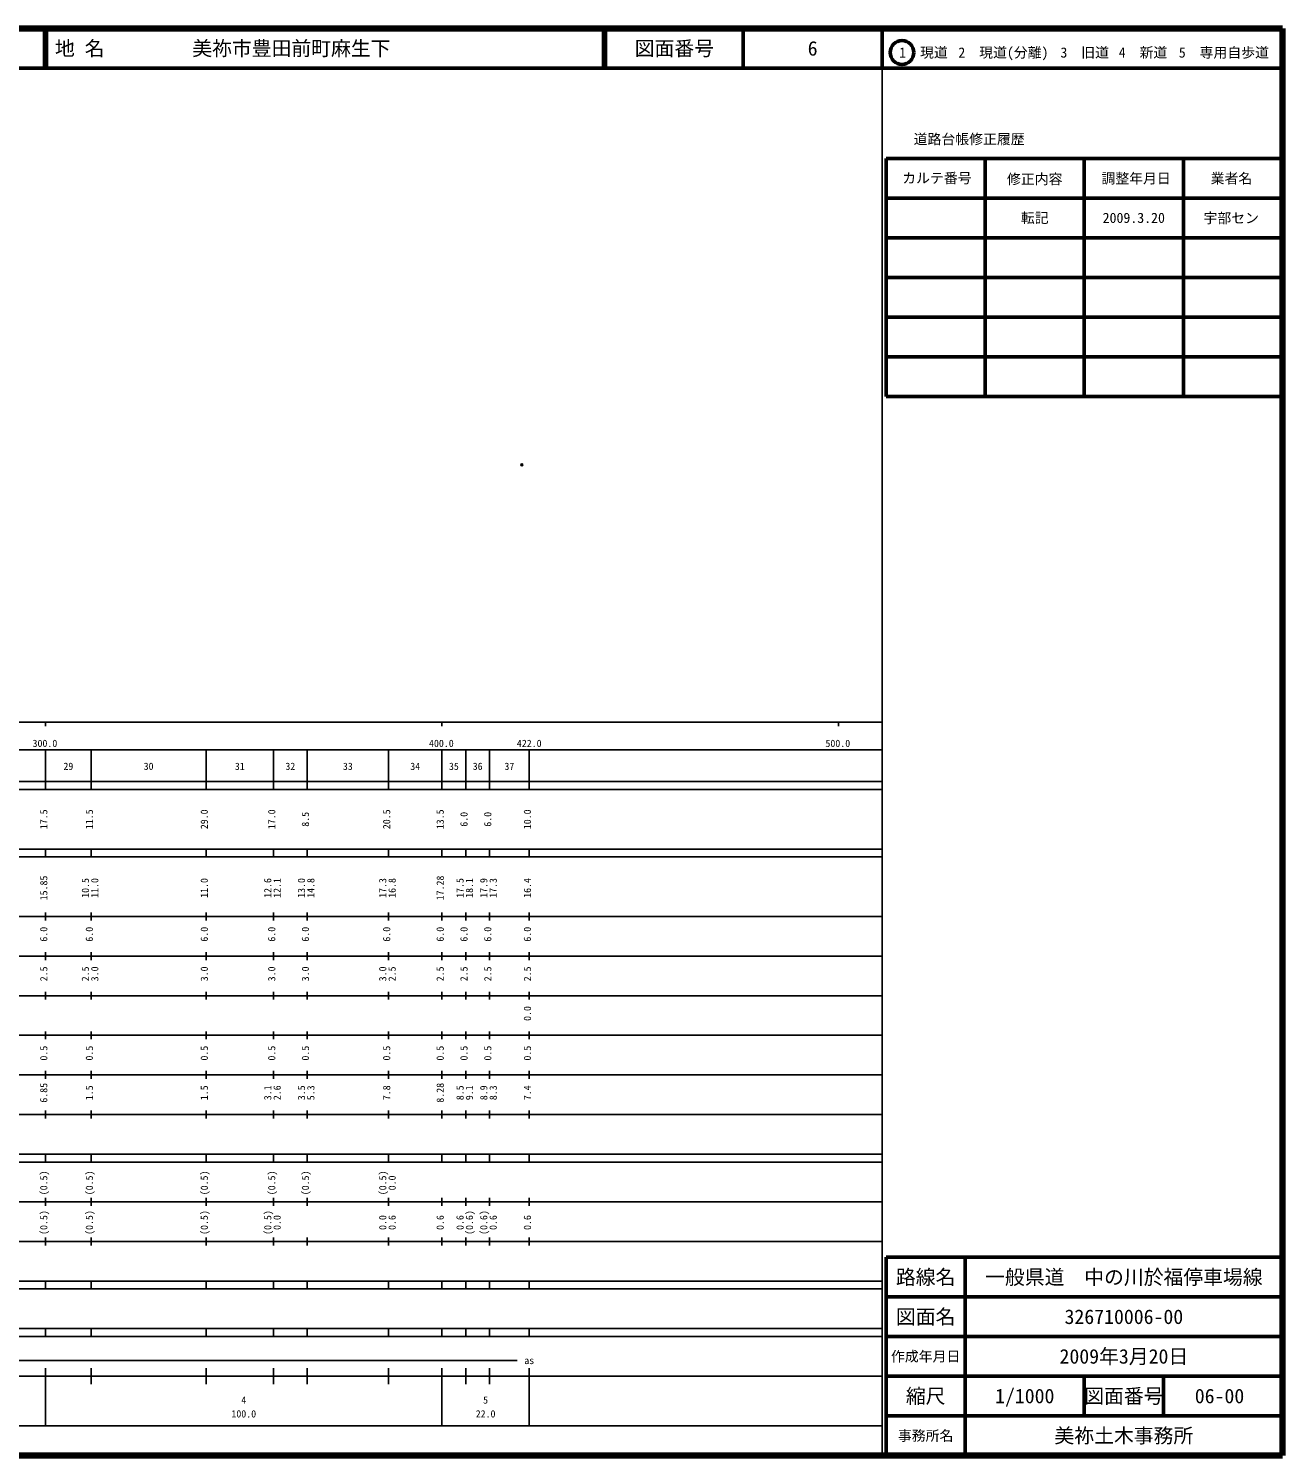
# Model space of a CAD drawing. Units: millimetres on the paper. Extents: x 40 to 680, y 20 to 380.
# Drawn here: x 363.7 to 680, y 20 to 380 of the extents above; entities that cross this region are included whole.
import ezdxf
from ezdxf.enums import TextEntityAlignment as Align

# ---------------------------------------------------------------- set-up
doc = ezdxf.new("R2010")
doc.units = ezdxf.units.MM
doc.header["$PDMODE"] = 32
doc.header["$PDSIZE"] = 0.5
doc.layers.add('M-OTRS', color=6, linetype='Continuous')
doc.layers.add('M-TTL-TXT', color=7, linetype='Continuous')
for name, color, linetype, lineweight in [('M-TTL', 2, 'Continuous', 140), ('M-TTL-BAND', 7, 'Continuous', 25), ('M-TTL-FRAM', 2, 'Continuous', 50), ('M-TTL-LINE', 7, 'Continuous', 50)]:
    doc.layers.add(name, color=color, linetype=linetype, lineweight=lineweight)
doc.styles.add('ＭＳ ゴシック', font='')
doc.styles.get('ＭＳ ゴシック').set_extended_font_data('MS Gothic')

msp = doc.modelspace()

# ---------------------------------------------------------------- linework, layer by layer
at = {"layer": 'M-OTRS'}
msp.add_point((488.161, 269.924), dxfattribs=at)
at = {"layer": 'M-TTL'}
for p, q in [((680, 380), (40, 380)), ((680, 20), (680, 380)), ((40, 20), (680, 20))]:
    msp.add_line(p, q, dxfattribs=at)
at = {"layer": 'M-TTL-BAND'}
for p, q in [((579, 20), (579, 370)), ((40, 205), (579, 205)), ((368, 205), (368, 204)), ((468, 205), (468, 204)), ((568, 205), (568, 204)), ((68, 198), (579, 198)), ((368, 188), (368, 198)), ((379.5, 188), (379.5, 198)), ((408.5, 188), (408.5, 198)), ((425.5, 188), (425.5, 198)), ((434, 188), (434, 198)), ((454.5, 188), (454.5, 198)), ((468, 188), (468, 198)), ((474, 188), (474, 198)), ((480, 188), (480, 198)), ((490, 188), (490, 198)), ((40, 190), (579, 190)), ((40, 188), (579, 188)), ((40, 173), (579, 173)), ((368, 171), (368, 173)), ((379.5, 171), (379.5, 173)), ((408.5, 171), (408.5, 173)), ((425.5, 171), (425.5, 173)), ((434, 171), (434, 173)), ((454.5, 171), (454.5, 173)), ((468, 171), (468, 173)), ((474, 171), (474, 173)), ((480, 171), (480, 173)), ((490, 171), (490, 173)), ((40, 171), (579, 171)), ((40, 156), (579, 156)), ((368, 155), (368, 157)), ((379.5, 155), (379.5, 157)), ((408.5, 155), (408.5, 157)), ((425.5, 155), (425.5, 157)), ((434, 155), (434, 157)), ((454.5, 155), (454.5, 157)), ((468, 155), (468, 157)), ((474, 155), (474, 157)), ((480, 155), (480, 157)), ((490, 155), (490, 157)), ((46, 146), (579, 146)), ((368, 145), (368, 147)), ((379.5, 145), (379.5, 147)), ((408.5, 145), (408.5, 147)), ((425.5, 145), (425.5, 147)), ((434, 145), (434, 147)), ((454.5, 145), (454.5, 147)), ((468, 145), (468, 147)), ((474, 145), (474, 147)), ((480, 145), (480, 147)), ((490, 145), (490, 147)), ((368, 135), (368, 137)), ((379.5, 135), (379.5, 137)), ((408.5, 135), (408.5, 137)), ((425.5, 135), (425.5, 137)), ((434, 135), (434, 137)), ((454.5, 135), (454.5, 137)), ((468, 135), (468, 137)), ((474, 135), (474, 137)), ((480, 135), (480, 137)), ((490, 135), (490, 137)), ((52, 136), (579, 136)), ((46, 126), (579, 126)), ((368, 125), (368, 127)), ((379.5, 125), (379.5, 127)), ((408.5, 125), (408.5, 127)), ((425.5, 125), (425.5, 127)), ((434, 125), (434, 127)), ((454.5, 125), (454.5, 127)), ((468, 125), (468, 127)), ((474, 125), (474, 127)), ((480, 125), (480, 127)), ((490, 125), (490, 127)), ((52, 116), (579, 116)), ((368, 115), (368, 117)), ((379.5, 115), (379.5, 117)), ((408.5, 115), (408.5, 117)), ((425.5, 115), (425.5, 117)), ((434, 115), (434, 117)), ((454.5, 115), (454.5, 117)), ((468, 115), (468, 117)), ((474, 115), (474, 117)), ((480, 115), (480, 117)), ((490, 115), (490, 117)), ((46, 106), (579, 106)), ((368, 105), (368, 107)), ((379.5, 105), (379.5, 107)), ((408.5, 105), (408.5, 107)), ((425.5, 105), (425.5, 107)), ((434, 105), (434, 107)), ((454.5, 105), (454.5, 107)), ((468, 105), (468, 107)), ((474, 105), (474, 107)), ((480, 105), (480, 107)), ((490, 105), (490, 107)), ((40, 96), (579, 96)), ((40, 94), (579, 94)), ((368, 94), (368, 96)), ((379.5, 94), (379.5, 96)), ((408.5, 94), (408.5, 96)), ((425.5, 94), (425.5, 96)), ((434, 94), (434, 96)), ((454.5, 94), (454.5, 96)), ((468, 94), (468, 96)), ((474, 94), (474, 96)), ((480, 94), (480, 96)), ((490, 94), (490, 96)), ((49, 84), (579, 84)), ((368, 83), (368, 85)), ((379.5, 83), (379.5, 85)), ((408.5, 83), (408.5, 85)), ((425.5, 83), (425.5, 85)), ((434, 83), (434, 85)), ((454.5, 83), (454.5, 85)), ((468, 83), (468, 85)), ((474, 83), (474, 85)), ((480, 83), (480, 85)), ((490, 83), (490, 85)), ((40, 74), (579, 74)), ((368, 73), (368, 75)), ((379.5, 73), (379.5, 75)), ((408.5, 73), (408.5, 75)), ((425.5, 73), (425.5, 75)), ((434, 73), (434, 75)), ((454.5, 73), (454.5, 75)), ((468, 73), (468, 75)), ((474, 73), (474, 75)), ((480, 73), (480, 75)), ((490, 73), (490, 75)), ((40, 64), (579, 64)), ((40, 62), (579, 62)), ((368, 62), (368, 64)), ((379.5, 62), (379.5, 64)), ((408.5, 62), (408.5, 64)), ((425.5, 62), (425.5, 64)), ((434, 62), (434, 64)), ((454.5, 62), (454.5, 64)), ((468, 62), (468, 64)), ((474, 62), (474, 64)), ((480, 62), (480, 64)), ((490, 62), (490, 64)), ((40, 52), (579, 52)), ((368, 50), (368, 52)), ((379.5, 50), (379.5, 52)), ((408.5, 50), (408.5, 52)), ((425.5, 50), (425.5, 52)), ((434, 50), (434, 52)), ((454.5, 50), (454.5, 52)), ((468, 50), (468, 52)), ((474, 50), (474, 52)), ((480, 50), (480, 52)), ((490, 50), (490, 52)), ((40, 50), (579, 50)), ((71, 44), (487, 44)), ((40, 40), (579, 40)), ((368, 27.5), (368, 42)), ((379.5, 38), (379.5, 42)), ((408.5, 38), (408.5, 42)), ((425.5, 38), (425.5, 42)), ((434, 38), (434, 42)), ((454.5, 38), (454.5, 42)), ((468, 27.5), (468, 42)), ((474, 38), (474, 42)), ((480, 38), (480, 42)), ((490, 27.5), (490, 42)), ((68, 27.5), (579, 27.5))]:
    msp.add_line(p, q, dxfattribs=at)
at = {"layer": 'M-TTL-FRAM'}
for p, q in [((580, 347.197), (580, 287.197)), ((580, 347.197), (680, 347.197)), ((580, 287.197), (680, 287.197)), ((680, 70), (580, 70)), ((580, 70), (580, 20))]:
    msp.add_line(p, q, dxfattribs=at)
at = {"layer": 'M-TTL-LINE'}
for p, q in [((367.75, 380), (367.75, 370)), ((368.25, 380), (368.25, 370)), ((508.747, 380), (508.747, 370)), ((509.247, 380), (509.247, 370)), ((543.997, 380), (543.997, 370)), ((579, 380), (579, 370)), ((40, 370), (680, 370)), ((605, 347.197), (605, 287.197)), ((630, 347.197), (630, 287.197)), ((655, 347.197), (655, 287.197)), ((580, 337.197), (680, 337.197)), ((580, 327.197), (680, 327.197)), ((580, 317.197), (680, 317.197)), ((580, 307.197), (680, 307.197)), ((580, 297.197), (680, 297.197)), ((600, 70), (600, 20)), ((680, 60), (580, 60)), ((680, 50), (580, 50)), ((680, 40), (580, 40)), ((630, 40), (630, 30)), ((650, 40), (650, 30)), ((680, 30), (580, 30))]:
    msp.add_line(p, q, dxfattribs=at)
msp.add_circle((584.031, 373.958), 3, dxfattribs=at)

# ---------------------------------------------------------------- texts
at = {"layer": 'M-TTL-BAND', "style": 'ＭＳ ゴシック'}
for s, p in [('300.0', (367.844, 198.195)), ('400.0', (467.844, 198.195)), ('422.0', (490, 198.195)), ('500.0', (567.844, 198.195)), ('29', (373.75, 192.405)), ('30', (394, 192.405)), ('31', (417, 192.405)), ('32', (429.75, 192.405)), ('33', (444.25, 192.405)), ('34', (461.25, 192.405)), ('35', (471, 192.405)), ('36', (477, 192.405)), ('37', (485, 192.405)), ('as', (490, 42.5)), ('4', (418, 32.523)), ('5', (479, 32.523)), ('100.0', (418, 29.033)), ('22.0', (479, 29.033))]:
    msp.add_text(s, height=1.833, dxfattribs=at).set_placement(p, align=Align.BOTTOM_CENTER)
for s, p in [('17.5', (369, 180.5)), ('11.5', (380.5, 180.5)), ('29.0', (409.5, 180.5)), ('17.0', (426.5, 180.5)), ('8.5', (435, 180.5)), ('20.5', (455.5, 180.5)), ('13.5', (469, 180.5)), ('6.0', (475, 180.5)), ('6.0', (481, 180.5)), ('10.0', (491, 180.5)), ('15.85', (369, 163.174)), ('17.28', (469, 163.174)), ('10.5', (379.5, 163.174)), ('11.0', (381.87, 163.174)), ('11.0', (409.5, 163.174)), ('12.6', (425.5, 163.174)), ('12.1', (427.87, 163.174)), ('13.0', (434, 163.174)), ('14.8', (436.37, 163.174)), ('17.3', (454.5, 163.174)), ('16.8', (456.87, 163.174)), ('17.5', (474, 163.174)), ('18.1', (476.37, 163.174)), ('17.9', (480, 163.174)), ('17.3', (482.37, 163.174)), ('16.4', (491, 163.174)), ('6.0', (369, 151.5)), ('6.0', (380.5, 151.5)), ('6.0', (409.5, 151.5)), ('6.0', (426.5, 151.5)), ('6.0', (435, 151.5)), ('6.0', (455.5, 151.5)), ('6.0', (469, 151.5)), ('6.0', (475, 151.5)), ('6.0', (481, 151.5)), ('6.0', (491, 151.5)), ('2.5', (369, 141.5)), ('2.5', (379.5, 141.5)), ('3.0', (381.87, 141.5)), ('3.0', (409.5, 141.5)), ('3.0', (426.5, 141.5)), ('3.0', (435, 141.5)), ('3.0', (454.5, 141.5)), ('2.5', (456.87, 141.5)), ('2.5', (469, 141.5)), ('2.5', (475, 141.5)), ('2.5', (481, 141.5)), ('2.5', (491, 141.5)), ('0.0', (491, 131.5)), ('0.5', (369, 121.5)), ('0.5', (380.5, 121.5)), ('0.5', (409.5, 121.5)), ('0.5', (426.5, 121.5)), ('0.5', (435, 121.5)), ('0.5', (455.5, 121.5)), ('0.5', (469, 121.5)), ('0.5', (475, 121.5)), ('0.5', (481, 121.5)), ('0.5', (491, 121.5)), ('6.85', (369, 111.5)), ('1.5', (380.5, 111.5)), ('1.5', (409.5, 111.5)), ('3.1', (425.5, 111.5)), ('2.6', (427.87, 111.5)), ('3.5', (434, 111.5)), ('5.3', (436.37, 111.5)), ('7.8', (455.5, 111.5)), ('8.28', (469, 111.5)), ('8.5', (474, 111.5)), ('9.1', (476.37, 111.5)), ('8.9', (480, 111.5)), ('8.3', (482.37, 111.5)), ('7.4', (491, 111.5)), ('(0.5)', (369, 88.764)), ('(0.5)', (380.5, 88.764)), ('(0.5)', (409.5, 88.764)), ('(0.5)', (426.5, 88.764)), ('(0.5)', (435, 88.764)), ('(0.5)', (454.5, 88.764)), ('0.0', (456.87, 88.764)), ('(0.5)', (369, 78.764)), ('(0.5)', (380.5, 78.764)), ('(0.5)', (409.5, 78.764)), ('(0.5)', (425.5, 78.764)), ('0.0', (427.87, 78.764)), ('0.0', (454.5, 78.764)), ('0.6', (456.87, 78.764)), ('0.6', (469, 78.764)), ('0.6', (474, 78.764)), ('(0.6)', (476.37, 78.764)), ('(0.6)', (480, 78.764)), ('0.6', (482.37, 78.764)), ('0.6', (491, 78.764))]:
    msp.add_text(s, height=1.833, rotation=90, dxfattribs=at).set_placement(p, align=Align.BOTTOM_CENTER)
at = {"layer": 'M-TTL-TXT', "style": 'ＭＳ ゴシック'}
for s, p in [('地 名', (370.38, 375)), ('美祢市豊田前町麻生下', (405.024, 375))]:
    msp.add_text(s, height=3.666, dxfattribs=at).set_placement(p, align=Align.MIDDLE_LEFT)
for s, height, p in [('図面番号', 3.666, (526.622, 375)), ('6', 3.666, (561.497, 375)), ('1\u3000現道', 2.566, (589.448, 373.958)), ('2\u3000現道(分離)', 2.566, (609.619, 373.958)), ('3\u3000旧道', 2.566, (630.121, 373.958)), ('4\u3000新道', 2.566, (644.824, 373.958)), ('5\u3000専用自歩道', 2.566, (665.228, 373.958)), ('道路台帳修正履歴', 2.566, (600.968, 352.113)), ('カルテ番号', 2.566, (592.839, 342.277)), ('修正内容', 2.566, (617.509, 342.023)), ('調整年月日', 2.566, (643.089, 342.197)), ('業者名', 2.566, (667.134, 342.197)), ('転記', 2.566, (617.5, 332.245)), ('2009.3.20', 2.566, (642.5, 332.245)), ('宇部セン', 2.566, (667.077, 332.189)), ('路線名', 3.666, (590, 65)), ('路線名', 3.666, (590, 65)), ('一般県道\u3000中の川於福停車場線', 3.666, (640, 65)), ('図面名', 3.666, (590, 55)), ('図面名', 3.666, (590, 55)), ('326710006-00', 3.666, (640, 55)), ('2009年3月20日', 3.666, (640, 45)), ('作成年月日', 2.566, (590, 45)), ('作成年月日', 2.566, (590, 45)), ('縮尺', 3.666, (590, 35)), ('縮尺', 3.666, (590, 35)), ('1/1000', 3.666, (615, 35)), ('図面番号', 3.666, (640, 35)), ('図面番号', 3.666, (640, 35)), ('06-00', 3.666, (664.125, 35)), ('事務所名', 2.566, (590, 25)), ('事務所名', 2.566, (590, 25)), ('美祢土木事務所', 3.666, (640, 25))]:
    msp.add_text(s, height=height, dxfattribs=at).set_placement(p, align=Align.MIDDLE_CENTER)

doc.saveas('drawing.dxf')
